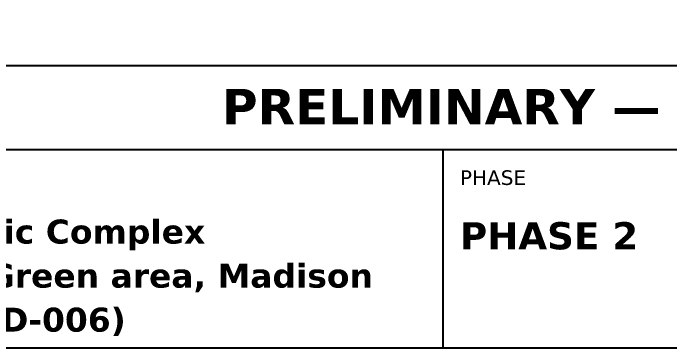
# Model space of a CAD drawing. Header units: inches. Extents: x 0.5 to 16.5, y 0.5 to 10.5.
# Drawn here: x 3.139 to 6.286, y 0.5 to 2.102 of the extents above; entities that cross this region are included whole.
import ezdxf
from ezdxf.enums import TextEntityAlignment as Align

# ---------------------------------------------------------------- set-up
doc = ezdxf.new("R2010")
doc.units = ezdxf.units.IN
doc.header["$MEASUREMENT"] = 0
doc.layers.add('G-ANNO-TTLB', color=7, linetype='Continuous')
doc.styles.add('KS-BOLD', font='DejaVuSans-Bold.ttf')
doc.styles.add('KS-REG', font='DejaVuSans.ttf')

msp = doc.modelspace()

# ---------------------------------------------------------------- linework, layer by layer
at = {"layer": 'G-ANNO-TTLB'}
for p, q in [((0.5, 1.45), (16.5, 1.45)), ((5.2, 0.5), (5.2, 1.45))]:
    msp.add_line(p, q, dxfattribs=at)
for points in [[(0.5, 0.5), (16.5, 0.5), (16.5, 10.5), (0.5, 10.5)], [(0.5, 1.45), (16.5, 1.45), (16.5, 1.85), (0.5, 1.85)]]:
    msp.add_lwpolyline(points, close=True, dxfattribs=at)

# ---------------------------------------------------------------- texts
at = {"layer": 'G-ANNO-TTLB', "style": 'KS-BOLD'}
msp.add_text('PRELIMINARY — CONCEPTUAL DESIGN — NOT FOR CONSTRUCTION', height=0.17, dxfattribs=at).set_placement((8.5, 1.57), align=Align.CENTER)
at = {"layer": 'G-ANNO-TTLB'}
for s, height, style, p in [('PHASE', 0.07, 'KS-REG', (5.28, 1.28)), ('Hazel Green Regional Athletic Complex', 0.115, 'KS-BOLD', (0.58, 0.9992)), ('PHASE 2', 0.13, 'KS-BOLD', (5.28, 0.9717)), ('Trojan Horse Arena · Hazel Green area, Madison', 0.115, 'KS-BOLD', (0.58, 0.7883)), ('County, Alabama (site TBD, D-006)', 0.115, 'KS-BOLD', (0.58, 0.5775))]:
    msp.add_text(s, height=height, dxfattribs=dict(at, style=style)).set_placement(p)

doc.saveas('drawing.dxf')
